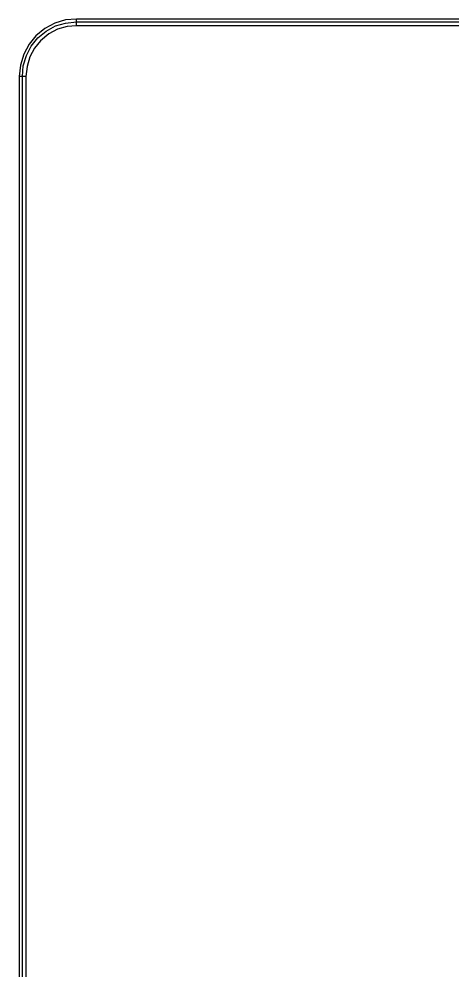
# Model space of a CAD drawing. Header units: centimetres. Extents: x -9.3 to 8.8, y -8.1 to 9.2.
# Drawn here: x -9.275 to -7.009, y 4.27 to 9.236 of the extents above; entities that cross this region are included whole.
import ezdxf

# ---------------------------------------------------------------- set-up
doc = ezdxf.new("R2010")
doc.units = ezdxf.units.CM
doc.header["$MEASUREMENT"] = 0
doc.layers.add('Camada 1', color=7, linetype='Continuous')

msp = doc.modelspace()

# ---------------------------------------------------------------- linework, layer by layer
at = {"layer": 'Camada 1', "color": 250, "lineweight": 25}
for points in [[(-8.97467, 9.23572), (-8.97467, 9.23572), (-9.03111, 9.2322), (-9.03111, 9.2322), (-9.03111, 9.2322), (-9.08756, 9.21456), (-9.08756, 9.21456), (-9.08756, 9.21456), (-9.14047, 9.18633), (-9.14047, 9.18633), (-9.14047, 9.18633), (-9.18635, 9.14753), (-9.18635, 9.14753), (-9.18635, 9.14753), (-9.22161, 9.1052), (-9.22161, 9.1052), (-9.22161, 9.1052), (-9.24985, 9.05228), (-9.24985, 9.05228), (-9.24985, 9.05228), (-9.26747, 8.99583), (-9.26747, 8.99583), (-9.26747, 8.99583), (-9.27453, 8.93586), (-9.27453, 8.93586)], [(-8.97467, 9.23572), (-8.97467, 9.23572), (-9.03111, 9.2322), (-9.03111, 9.2322), (-9.03111, 9.2322), (-9.08756, 9.21456), (-9.08756, 9.21456), (-9.08756, 9.21456), (-9.14047, 9.18633), (-9.14047, 9.18633), (-9.14047, 9.18633), (-9.18635, 9.14753), (-9.18635, 9.14753), (-9.18635, 9.14753), (-9.22161, 9.1052), (-9.22161, 9.1052), (-9.22161, 9.1052), (-9.24985, 9.05228), (-9.24985, 9.05228), (-9.24985, 9.05228), (-9.26747, 8.99583), (-9.26747, 8.99583), (-9.26747, 8.99583), (-9.27453, 8.93586), (-9.27453, 8.93586)], [(-9.25689, 8.93586), (-9.25689, 8.93586), (-9.25336, 8.99231), (-9.25336, 8.99231), (-9.25336, 8.99231), (-9.23572, 9.04522), (-9.23572, 9.04522), (-9.23572, 9.04522), (-9.21103, 9.09461), (-9.21103, 9.09461), (-9.21103, 9.09461), (-9.17575, 9.13695), (-9.17575, 9.13695), (-9.17575, 9.13695), (-9.13342, 9.17222), (-9.13342, 9.17222), (-9.13342, 9.17222), (-9.08403, 9.20045), (-9.08403, 9.20045), (-9.08403, 9.20045), (-9.03111, 9.21456), (-9.03111, 9.21456), (-9.03111, 9.21456), (-8.97467, 9.22161), (-8.97467, 9.22161)], [(-9.25689, 8.93586), (-9.25689, 8.93586), (-9.25336, 8.99231), (-9.25336, 8.99231), (-9.25336, 8.99231), (-9.23572, 9.04522), (-9.23572, 9.04522), (-9.23572, 9.04522), (-9.21103, 9.09461), (-9.21103, 9.09461), (-9.21103, 9.09461), (-9.17575, 9.13695), (-9.17575, 9.13695), (-9.17575, 9.13695), (-9.13342, 9.17222), (-9.13342, 9.17222), (-9.13342, 9.17222), (-9.08403, 9.20045), (-9.08403, 9.20045), (-9.08403, 9.20045), (-9.03111, 9.21456), (-9.03111, 9.21456), (-9.03111, 9.21456), (-8.97467, 9.22161), (-8.97467, 9.22161)], [(-8.97467, 9.20045), (-8.97467, 9.20045), (-9.02406, 9.19692), (-9.02406, 9.19692), (-9.02406, 9.19692), (-9.07346, 9.18281), (-9.07346, 9.18281), (-9.07346, 9.18281), (-9.11931, 9.15811), (-9.11931, 9.15811), (-9.11931, 9.15811), (-9.16164, 9.12283), (-9.16164, 9.12283), (-9.16164, 9.12283), (-9.19339, 9.08403), (-9.19339, 9.08403), (-9.19339, 9.08403), (-9.2181, 9.03817), (-9.2181, 9.03817), (-9.2181, 9.03817), (-9.23221, 8.98878), (-9.23221, 8.98878), (-9.23221, 8.98878), (-9.23925, 8.93586), (-9.23925, 8.93586)], [(-8.97467, 9.20045), (-8.97467, 9.20045), (-9.02406, 9.19692), (-9.02406, 9.19692), (-9.02406, 9.19692), (-9.07346, 9.18281), (-9.07346, 9.18281), (-9.07346, 9.18281), (-9.11931, 9.15811), (-9.11931, 9.15811), (-9.11931, 9.15811), (-9.16164, 9.12283), (-9.16164, 9.12283), (-9.16164, 9.12283), (-9.19339, 9.08403), (-9.19339, 9.08403), (-9.19339, 9.08403), (-9.2181, 9.03817), (-9.2181, 9.03817), (-9.2181, 9.03817), (-9.23221, 8.98878), (-9.23221, 8.98878), (-9.23221, 8.98878), (-9.23925, 8.93586), (-9.23925, 8.93586)]]:
    msp.add_open_spline(points, degree=3, knots=[0, 0, 0, 0, 0.125, 0.125, 0.125, 0.25, 0.25, 0.25, 0.375, 0.375, 0.375, 0.5, 0.5, 0.5, 0.625, 0.625, 0.625, 0.75, 0.75, 0.75, 0.875, 0.875, 0.875, 1, 1, 1, 1], dxfattribs=at)
for points in [[(3.4043, 9.23572), (3.4043, 9.23572), (-8.97467, 9.23572), (-8.97467, 9.23572)], [(-8.97467, 9.22161), (-8.97467, 9.22161), (-8.97467, 9.23572), (-8.97467, 9.23572)], [(3.4043, 9.23572), (3.4043, 9.23572), (-8.97467, 9.23572), (-8.97467, 9.23572)], [(-8.97467, 9.22161), (-8.97467, 9.22161), (-8.97467, 9.23572), (-8.97467, 9.23572)], [(-8.97467, 9.20045), (-8.97467, 9.20045), (-8.97467, 9.22161), (-8.97467, 9.22161)], [(-8.97467, 9.22161), (-8.97467, 9.22161), (3.4043, 9.22161), (3.4043, 9.22161)], [(-8.97467, 9.20045), (-8.97467, 9.20045), (-8.97467, 9.22161), (-8.97467, 9.22161)], [(-8.97467, 9.22161), (-8.97467, 9.22161), (3.4043, 9.22161), (3.4043, 9.22161)], [(3.4043, 9.20045), (3.4043, 9.20045), (-8.97467, 9.20045), (-8.97467, 9.20045)], [(3.4043, 9.20045), (3.4043, 9.20045), (-8.97467, 9.20045), (-8.97467, 9.20045)], [(-9.27453, 8.93586), (-9.27453, 8.93586), (-9.27453, -2.70228), (-9.27453, -2.70228)], [(-9.25689, 8.93586), (-9.25689, 8.93586), (-9.27453, 8.93586), (-9.27453, 8.93586)], [(-9.27453, 8.93586), (-9.27453, 8.93586), (-9.27453, -2.70228), (-9.27453, -2.70228)], [(-9.25689, 8.93586), (-9.25689, 8.93586), (-9.27453, 8.93586), (-9.27453, 8.93586)], [(-9.25689, -2.70228), (-9.25689, -2.70228), (-9.25689, 8.93586), (-9.25689, 8.93586)], [(-9.23925, 8.93586), (-9.23925, 8.93586), (-9.25689, 8.93586), (-9.25689, 8.93586)], [(-9.25689, -2.70228), (-9.25689, -2.70228), (-9.25689, 8.93586), (-9.25689, 8.93586)], [(-9.23925, 8.93586), (-9.23925, 8.93586), (-9.25689, 8.93586), (-9.25689, 8.93586)], [(-9.23925, 8.93586), (-9.23925, 8.93586), (-9.23925, -2.70228), (-9.23925, -2.70228)], [(-9.23925, 8.93586), (-9.23925, 8.93586), (-9.23925, -2.70228), (-9.23925, -2.70228)]]:
    msp.add_open_spline(points, degree=3, dxfattribs=at)

doc.saveas('drawing.dxf')
